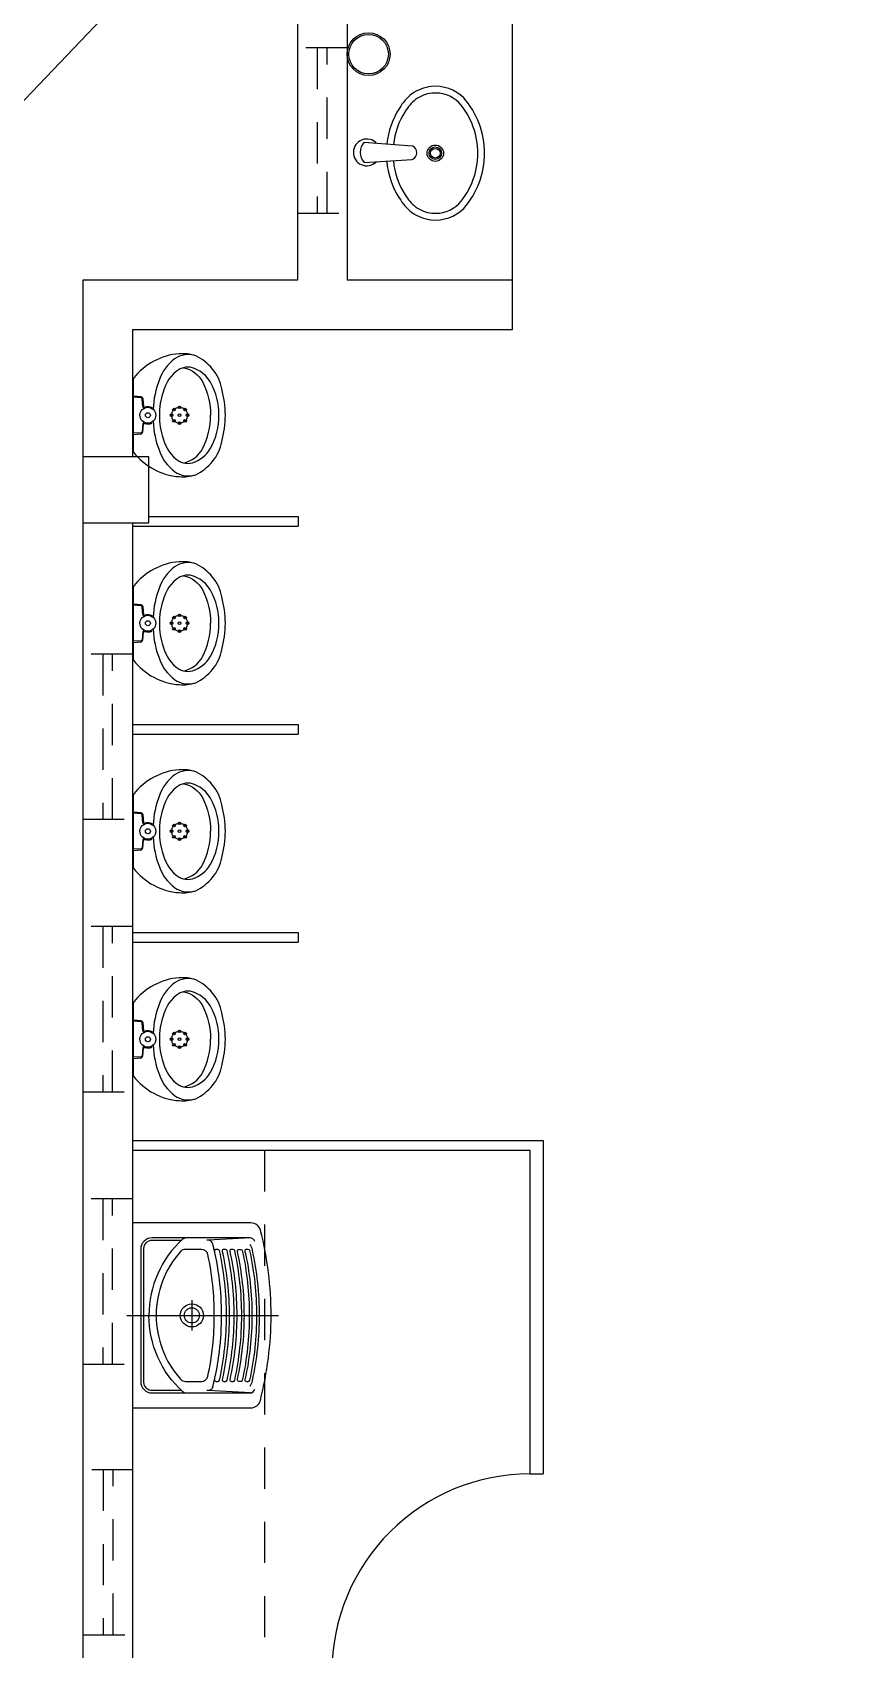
# Model space of a CAD drawing. Header units: millimetres. Extents: x 999 to 1260, y -38 to 225.
# Drawn here: x 1055.634 to 1058.122, y 80.139 to 85.038 of the extents above; entities that cross this region are included whole.
import ezdxf
from ezdxf.enums import TextEntityAlignment as Align

# ---------------------------------------------------------------- set-up
doc = ezdxf.new("R2010")
doc.units = ezdxf.units.MM
doc.linetypes.add('DASHDOT', pattern=[1, 0.5, -0.25, 0, -0.25])
doc.linetypes.add('HIDDEN2', pattern=[0.1875, 0.125, -0.0625])
doc.layers.add('I-ARQ', color=8, linetype='Continuous')
doc.layers.add('I-NORMO_INST', color=4, linetype='Continuous')
doc.styles.add('ROMANS', font='romans', dxfattribs={"oblique": 15})

# ---------------------------------------------------------------- blocks, each defined once
blk = doc.blocks.new('praça')
at = {"layer": 'I-ARQ'}
for p, q in [((1259.4158, 34.9944), (1253.4708, 34.9944)), ((1259.6158, 34.9944), (1259.4158, 34.9944)), ((1259.4158, 34.9944), (1259.4158, 34.7944)), ((1260.1508, 34.9944), (1259.6158, 34.9944)), ((1259.6158, 34.7944), (1259.6158, 34.9944)), ((1260.1508, 34.3444), (1260.1508, 34.9944)), ((1259.4158, 34.8444), (1253.4708, 34.8444)), ((1257.0158, 34.8618), (1257.0158, 34.4015)), ((1257.5158, 34.8444), (1257.5158, 33.6399)), ((1257.5458, 34.8444), (1257.5458, 33.5999)), ((1257.5458, 34.8444), (1257.5458, 34.3426)), ((1258.1458, 34.8444), (1258.1458, 34.3426)), ((1258.1458, 34.8444), (1258.1458, 34.3426)), ((1258.1758, 34.8444), (1258.1758, 34.3426)), ((1258.1758, 34.8444), (1258.1758, 34.3426)), ((1258.7758, 34.8444), (1258.7758, 34.3426)), ((1258.7758, 34.8444), (1258.7758, 34.3426)), ((1258.8058, 34.8444), (1258.8058, 34.3426)), ((1258.8058, 34.8444), (1258.8058, 34.3426)), ((1259.4058, 34.8444), (1259.4058, 34.3426)), ((1259.4058, 34.8444), (1259.4058, 34.3426)), ((1260.0008, 34.8444), (1259.6158, 34.8444)), ((1260.0008, 33.6944), (1260.0008, 34.8444)), ((1259.4158, 34.7944), (1259.6158, 34.7944)), ((1259.4358, 34.7944), (1259.4358, 34.3426)), ((1256.7808, 34.4864), (1256.7878, 34.6153)), ((1257.2508, 34.4864), (1257.2438, 34.6153)), ((1258.1758, 34.3426), (1258.1458, 34.3426)), ((1258.8058, 34.3426), (1258.7758, 34.3426)), ((1259.4358, 34.3426), (1259.4058, 34.3426)), ((1264.0708, 34.3444), (1260.1508, 34.3444)), ((1263.9208, 34.1944), (1260.1508, 34.1944)), ((1260.1508, 33.6944), (1260.1508, 34.1944)), ((1260.5074, 34.1428), (1260.5164, 33.9968)), ((1260.5694, 34.1428), (1260.5581, 33.9968)), ((1260.1508, 33.6944), (1260.0008, 33.6944)), ((1263.9208, 33.6944), (1260.1508, 33.6944)), ((1256.5358, 33.6399), (1257.5158, 33.6399)), ((1256.5358, 33.6399), (1256.5358, 33.5999)), ((1257.5258, 33.5999), (1256.5358, 33.5999)), ((1257.5458, 33.5999), (1256.5358, 33.5999))]:
    blk.add_line(p, q, dxfattribs=at)
at = {"layer": 'I-ARQ', "linetype": 'HIDDEN2'}
for p, q in [((1256.0483, 34.9926), (1256.0483, 34.8426)), ((1256.5483, 34.8426), (1256.5483, 34.9926)), ((1256.8683, 34.9944), (1256.8683, 34.8444)), ((1257.3683, 34.8444), (1257.3683, 34.9944)), ((1257.6933, 34.9944), (1257.6933, 34.8444)), ((1258.1933, 34.8444), (1258.1933, 34.9944)), ((1258.5183, 34.9944), (1258.5183, 34.8444)), ((1259.0183, 34.8444), (1259.0183, 34.9944)), ((1256.5483, 34.9326), (1256.0483, 34.9326)), ((1257.3683, 34.9344), (1256.8683, 34.9344)), ((1258.1933, 34.9344), (1257.6933, 34.9344)), ((1259.0183, 34.9344), (1258.5183, 34.9344)), ((1256.0483, 34.9026), (1256.5483, 34.9026)), ((1256.8683, 34.9044), (1257.3683, 34.9044)), ((1257.6933, 34.9044), (1258.1933, 34.9044)), ((1258.5183, 34.9044), (1259.0183, 34.9044)), ((1257.5158, 34.4444), (1255.8958, 34.4444)), ((1260.3546, 34.3444), (1260.3546, 34.1944)), ((1260.8546, 34.1944), (1260.8546, 34.3444)), ((1260.8546, 34.2844), (1260.3546, 34.2844)), ((1260.3546, 34.2544), (1260.8546, 34.2544))]:
    blk.add_line(p, q, dxfattribs=at)
at = {"layer": 'I-ARQ'}
for points in [[(1256.7358, 34.4859, 0.342862), (1256.7584, 34.4569, 0.062239), (1257.0158, 34.4244, 0.062209), (1257.2732, 34.4563, 0.343429), (1257.2958, 34.4854), (1257.2958, 34.8404, 0.414214), (1257.2918, 34.8444), (1256.7398, 34.8444, 0.414214), (1256.7358, 34.8404), (1256.7358, 34.4859)], [(1257.7936, 34.8401), (1257.7956, 34.8196, 0.358326), (1257.8021, 34.8131), (1257.8251, 34.8106, -0.447938), (1257.8276, 34.8071, 0.216474), (1257.8286, 34.7851)], [(1257.8299, 34.8067, 0.511016), (1257.8261, 34.8126), (1257.8031, 34.8151, -0.298443), (1257.7991, 34.8181), (1257.7976, 34.8426)], [(1257.8743, 34.8067, -0.511016), (1257.8781, 34.8126), (1257.9011, 34.8151, 0.298443), (1257.9051, 34.8181), (1257.9066, 34.8426)], [(1257.9106, 34.8401), (1257.9086, 34.8196, -0.358326), (1257.9021, 34.8131), (1257.8791, 34.8106, 0.447938), (1257.8766, 34.8071, -0.216474), (1257.8756, 34.7851)], [(1258.4236, 34.8401), (1258.4256, 34.8196, 0.358326), (1258.4321, 34.8131), (1258.4551, 34.8106, -0.447938), (1258.4576, 34.8071, 0.216474), (1258.4586, 34.7851)], [(1258.4599, 34.8067, 0.511016), (1258.4561, 34.8126), (1258.4331, 34.8151, -0.298443), (1258.4291, 34.8181), (1258.4276, 34.8426)], [(1258.5043, 34.8067, -0.511016), (1258.5081, 34.8126), (1258.5311, 34.8151, 0.298443), (1258.5351, 34.8181), (1258.5366, 34.8426)], [(1258.5406, 34.8401), (1258.5386, 34.8196, -0.358326), (1258.5321, 34.8131), (1258.5091, 34.8106, 0.447938), (1258.5066, 34.8071, -0.216474), (1258.5056, 34.7851)], [(1259.0536, 34.8401), (1259.0556, 34.8196, 0.358326), (1259.0621, 34.8131), (1259.0851, 34.8106, -0.447938), (1259.0876, 34.8071, 0.216474), (1259.0886, 34.7851)], [(1259.0899, 34.8067, 0.511016), (1259.0861, 34.8126), (1259.0631, 34.8151, -0.298443), (1259.0591, 34.8181), (1259.0576, 34.8426)], [(1259.1343, 34.8067, -0.511016), (1259.1381, 34.8126), (1259.1611, 34.8151, 0.298443), (1259.1651, 34.8181), (1259.1666, 34.8426)], [(1259.1706, 34.8401), (1259.1686, 34.8196, -0.358326), (1259.1621, 34.8131), (1259.1391, 34.8106, 0.447938), (1259.1366, 34.8071, -0.216474), (1259.1356, 34.7851)], [(1259.6836, 34.8401), (1259.6856, 34.8196, 0.358326), (1259.6921, 34.8131), (1259.7151, 34.8106, -0.447938), (1259.7176, 34.8071, 0.216474), (1259.7186, 34.7851)], [(1259.7199, 34.8067, 0.511016), (1259.7161, 34.8126), (1259.6931, 34.8151, -0.298443), (1259.6891, 34.8181), (1259.6876, 34.8426)], [(1259.7643, 34.8067, -0.511016), (1259.7681, 34.8126), (1259.7911, 34.8151, 0.298443), (1259.7951, 34.8181), (1259.7966, 34.8426)], [(1259.8006, 34.8401), (1259.7986, 34.8196, -0.358326), (1259.7921, 34.8131), (1259.7691, 34.8106, 0.447938), (1259.7666, 34.8071, -0.216474), (1259.7656, 34.7851)], [(1257.2508, 34.6831), (1257.2508, 34.7844, 0.414214), (1257.2158, 34.8194), (1257.0158, 34.8194), (1256.8158, 34.8194, 0.414214), (1256.7808, 34.7844), (1256.7808, 34.6831)], [(1256.7851, 34.6923, -0.211535), (1257.0158, 34.7944, -0.216945)], [(1256.7878, 34.6952), (1256.7878, 34.7844, -0.414214), (1256.8128, 34.8094), (1257.0158, 34.8094), (1257.2188, 34.8094, -0.414214), (1257.2438, 34.7844), (1257.2438, 34.6952)], [(1257.2465, 34.6923, 0.211535), (1257.0158, 34.7944, 0.216945)], [(1257.2158, 34.6354), (1257.2158, 34.6835, 0.213041), (1257.2092, 34.6984, 0.18486), (1257.0158, 34.7724, 0.18486), (1256.8225, 34.6984, 0.213041), (1256.8158, 34.6835), (1256.8158, 34.6354)], [(1256.7808, 34.6831), (1256.7808, 34.4886, 0.351315), (1256.7926, 34.4739, 0.351315)], [(1257.2391, 34.4739, 0.351315), (1257.2508, 34.4886), (1257.2508, 34.6831)], [(1257.7081, 34.6901, 0.234308), (1257.7521, 34.6316, 0.122381), (1257.8521, 34.6081)], [(1257.9961, 34.6901, -0.234308), (1257.9521, 34.6316, -0.122381), (1257.8521, 34.6081)], [(1258.3381, 34.6901, 0.234308), (1258.3821, 34.6316, 0.122381), (1258.4821, 34.6081)], [(1258.6261, 34.6901, -0.234308), (1258.5821, 34.6316, -0.122381), (1258.4821, 34.6081)], [(1258.9681, 34.6901, 0.234308), (1259.0121, 34.6316, 0.122381), (1259.1121, 34.6081)], [(1259.2561, 34.6901, -0.234308), (1259.2121, 34.6316, -0.122381), (1259.1121, 34.6081)], [(1259.5981, 34.6901, 0.234308), (1259.6421, 34.6316, 0.122381), (1259.7421, 34.6081)], [(1259.8861, 34.6901, -0.234308), (1259.8421, 34.6316, -0.122381), (1259.7421, 34.6081)], [(1256.8158, 34.6354, 0.353644), (1256.8316, 34.6159, 0.053117), (1257.0158, 34.5964, 0.053117), (1257.2, 34.6159, 0.353644), (1257.2158, 34.6354)], [(1256.7992, 34.6008, -0.344711), (1256.7878, 34.6153), (1256.7878, 34.6191)], [(1256.8219, 34.5955, 0.47929), (1256.8158, 34.5906), (1256.8158, 34.5855, 0.352342), (1256.8198, 34.5806, 0.054267), (1257.0158, 34.5594, 0.054267), (1257.2119, 34.5806, 0.352342), (1257.2158, 34.5855), (1257.2158, 34.5906, 0.47929), (1257.2097, 34.5955)], [(1257.2324, 34.6008, 0.344711), (1257.2438, 34.6153), (1257.2438, 34.6191)], [(1256.801, 34.4878, 0.116463), (1256.818, 34.4808, 0.054267), (1257.0158, 34.4594, 0.054267)], [(1257.0158, 34.4594, 0.054267), (1257.2136, 34.4808, 0.116463), (1257.2306, 34.4878)]]:
    blk.add_lwpolyline(points, format="xyb", dxfattribs=at)
for points in [[(1257.8521, 34.5626, 0.054423), (1257.9321, 34.5736, 0.129975), (1257.9921, 34.6021, 0.115349), (1258.0321, 34.6526, 0.10182), (1258.0381, 34.7026, 0.216856), (1257.9636, 34.8411, 0.186978), (1257.9606, 34.8426), (1257.8521, 34.8426), (1257.7436, 34.8426, 0.186978), (1257.7406, 34.8411, 0.216856), (1257.6661, 34.7026, 0.10182), (1257.6721, 34.6526, 0.115349), (1257.7121, 34.6021, 0.129975), (1257.7721, 34.5736, 0.054423)], [(1258.4821, 34.5626, 0.054423), (1258.5621, 34.5736, 0.129975), (1258.6221, 34.6021, 0.115349), (1258.6621, 34.6526, 0.10182), (1258.6681, 34.7026, 0.216856), (1258.5936, 34.8411, 0.186978), (1258.5906, 34.8426), (1258.4821, 34.8426), (1258.3736, 34.8426, 0.186978), (1258.3706, 34.8411, 0.216856), (1258.2961, 34.7026, 0.10182), (1258.3021, 34.6526, 0.115349), (1258.3421, 34.6021, 0.129975), (1258.4021, 34.5736, 0.054423)], [(1259.1121, 34.5626, 0.054423), (1259.1921, 34.5736, 0.129975), (1259.2521, 34.6021, 0.115349), (1259.2921, 34.6526, 0.10182), (1259.2981, 34.7026, 0.216856), (1259.2236, 34.8411, 0.186978), (1259.2206, 34.8426), (1259.1121, 34.8426), (1259.0036, 34.8426, 0.186978), (1259.0006, 34.8411, 0.216856), (1258.9261, 34.7026, 0.10182), (1258.9321, 34.6526, 0.115349), (1258.9721, 34.6021, 0.129975), (1259.0321, 34.5736, 0.054423)], [(1259.7421, 34.5626, 0.054423), (1259.8221, 34.5736, 0.129975), (1259.8821, 34.6021, 0.115349), (1259.9221, 34.6526, 0.10182), (1259.9281, 34.7026, 0.216856), (1259.8536, 34.8411, 0.186978), (1259.8506, 34.8426), (1259.7421, 34.8426), (1259.6336, 34.8426, 0.186978), (1259.6306, 34.8411, 0.216856), (1259.5561, 34.7026, 0.10182), (1259.5621, 34.6526, 0.115349), (1259.6021, 34.6021, 0.129975), (1259.6621, 34.5736, 0.054423)], [(1257.0158, 34.5514, -0.054577), (1256.8219, 34.5725, 0.47929), (1256.8158, 34.5676), (1256.8158, 34.5625, 0.352342), (1256.8198, 34.5576, 0.054267), (1257.0158, 34.5364, 0.054267), (1257.2119, 34.5576, 0.352342), (1257.2158, 34.5625), (1257.2158, 34.5676, 0.47929), (1257.2097, 34.5725, -0.054577)], [(1257.0158, 34.5284, -0.054577), (1256.8219, 34.5495, 0.47929), (1256.8158, 34.5446), (1256.8158, 34.5395, 0.352342), (1256.8198, 34.5346, 0.054267), (1257.0158, 34.5134, 0.054267), (1257.2119, 34.5346, 0.352342), (1257.2158, 34.5395), (1257.2158, 34.5446, 0.47929), (1257.2097, 34.5495, -0.054577)], [(1257.0158, 34.5054, 0.054577), (1257.2097, 34.5265, -0.47929), (1257.2158, 34.5216), (1257.2158, 34.5165, -0.352342), (1257.2119, 34.5116, -0.054267), (1257.0158, 34.4904, -0.054267), (1256.8198, 34.5116, -0.352342), (1256.8158, 34.5165), (1256.8158, 34.5216, -0.47929), (1256.8219, 34.5265, 0.054577)], [(1257.2097, 34.5035, -0.054577), (1257.0158, 34.4824, -0.054577), (1256.8219, 34.5035, 0.47929), (1256.8158, 34.4986), (1256.8158, 34.4935, 0.352342), (1256.8198, 34.4886, 0.054267), (1257.0158, 34.4674, 0.054267), (1257.2119, 34.4886, 0.352342), (1257.2158, 34.4935), (1257.2158, 34.4986, 0.47929)]]:
    blk.add_lwpolyline(points, format="xyb", close=True, dxfattribs=at)
blk.add_lwpolyline([(1257.0619, 34.6644), (1257.0158, 34.6644), (1256.9697, 34.6644)], dxfattribs=at)
for centre, radius in [((1257.8521, 34.7976), 0.024), ((1257.8521, 34.7976), 0.0075), ((1258.4821, 34.7976), 0.024), ((1258.4821, 34.7976), 0.0075), ((1259.1121, 34.7976), 0.024), ((1259.1121, 34.7976), 0.0075), ((1259.7421, 34.7976), 0.024), ((1259.7421, 34.7976), 0.0075), ((1257.0158, 34.6644), 0.035), ((1257.0158, 34.6644), 0.023), ((1257.8281, 34.7016), 0.004), ((1257.8351, 34.7186), 0.004), ((1257.8351, 34.6846), 0.004), ((1257.8521, 34.7256), 0.004), ((1257.8521, 34.7016), 0.004), ((1257.8521, 34.6776), 0.004), ((1257.8691, 34.7186), 0.004), ((1257.8691, 34.6846), 0.004), ((1257.8761, 34.7016), 0.004), ((1258.4581, 34.7016), 0.004), ((1258.4651, 34.7186), 0.004), ((1258.4651, 34.6846), 0.004), ((1258.4821, 34.7256), 0.004), ((1258.4821, 34.7016), 0.004), ((1258.4821, 34.6776), 0.004), ((1258.4991, 34.7186), 0.004), ((1258.4991, 34.6846), 0.004), ((1258.5061, 34.7016), 0.004), ((1259.0881, 34.7016), 0.004), ((1259.0951, 34.7186), 0.004), ((1259.0951, 34.6846), 0.004), ((1259.1121, 34.7256), 0.004), ((1259.1121, 34.7016), 0.004), ((1259.1121, 34.6776), 0.004), ((1259.1291, 34.7186), 0.004), ((1259.1291, 34.6846), 0.004), ((1259.1361, 34.7016), 0.004), ((1259.7181, 34.7016), 0.004), ((1259.7251, 34.7186), 0.004), ((1259.7251, 34.6846), 0.004), ((1259.7421, 34.7256), 0.004), ((1259.7421, 34.7016), 0.004), ((1259.7421, 34.6776), 0.004), ((1259.7591, 34.7186), 0.004), ((1259.7591, 34.6846), 0.004), ((1259.7661, 34.7016), 0.004), ((1260.5358, 33.9269), 0.0248), ((1260.5358, 33.9269), 0.0188), ((1260.5358, 33.9269), 0.0146)]:
    blk.add_circle(centre, radius, dxfattribs=at)
at = {"layer": 'I-ARQ', "linetype": 'DASHDOT'}
for centre in [(1257.8521, 34.7016), (1258.4821, 34.7016), (1259.1121, 34.7016), (1259.7421, 34.7016)]:
    blk.add_circle(centre, 0.024, dxfattribs=at)
at = {"layer": 'I-ARQ', "linetype": 'Continuous', "ltscale": 2.5}
for radius in [0.065, 0.0599]:
    blk.add_circle((1260.8358, 34.129), radius, dxfattribs=at)
at = {"layer": 'I-ARQ'}
for centre, radius, start, end in [((1257.8453, 34.5061), 0.2758, 92.3143, 111.5339), ((1257.8589, 34.5061), 0.2758, 68.4661, 87.6857), ((1258.4753, 34.5061), 0.2758, 92.3143, 111.5339), ((1258.4889, 34.5061), 0.2758, 68.4661, 87.6857), ((1259.1053, 34.5061), 0.2758, 92.3143, 111.5339), ((1259.1189, 34.5061), 0.2758, 68.4661, 87.6857), ((1259.7353, 34.5061), 0.2758, 92.3143, 111.5339), ((1259.7489, 34.5061), 0.2758, 68.4661, 87.6857), ((1257.7872, 34.6386), 0.1313, 109.1635, 143.5427), ((1257.8092, 34.6404), 0.1145, 103.6891, 147.0714), ((1257.8469, 34.5675), 0.1952, 88.4724, 109.3888), ((1257.8573, 34.5675), 0.1952, 70.6112, 91.5276), ((1257.895, 34.6404), 0.1145, 32.9286, 76.3109), ((1257.917, 34.6386), 0.1313, 36.4573, 70.8365), ((1258.4172, 34.6386), 0.1313, 109.1635, 143.5427), ((1258.4392, 34.6404), 0.1145, 103.6891, 147.0714), ((1258.4769, 34.5675), 0.1952, 88.4724, 109.3888), ((1258.4873, 34.5675), 0.1952, 70.6112, 91.5276), ((1258.525, 34.6404), 0.1145, 32.9286, 76.3109), ((1258.547, 34.6386), 0.1313, 36.4573, 70.8365), ((1259.0472, 34.6386), 0.1313, 109.1635, 143.5427), ((1259.0692, 34.6404), 0.1145, 103.6891, 147.0714), ((1259.1069, 34.5675), 0.1952, 88.4724, 109.3888), ((1259.1173, 34.5675), 0.1952, 70.6112, 91.5276), ((1259.155, 34.6404), 0.1145, 32.9286, 76.3109), ((1259.177, 34.6386), 0.1313, 36.4573, 70.8365), ((1259.6772, 34.6386), 0.1313, 109.1635, 143.5427), ((1259.6992, 34.6404), 0.1145, 103.6891, 147.0714), ((1259.7369, 34.5675), 0.1952, 88.4724, 109.3888), ((1259.7473, 34.5675), 0.1952, 70.6112, 91.5276), ((1259.785, 34.6404), 0.1145, 32.9286, 76.3109), ((1259.807, 34.6386), 0.1313, 36.4573, 70.8365), ((1256.8107, 34.6748), 0.031, 145.615, 164.4749), ((1257.221, 34.6748), 0.031, 15.5251, 34.385), ((1257.7385, 34.6754), 0.0703, 144.1436, 198.97), ((1257.7607, 34.6763), 0.0543, 165.3439, 194.6479), ((1257.7607, 34.6763), 0.0543, 151.102, 165.3439), ((1257.9435, 34.6763), 0.0543, 14.6561, 28.898), ((1257.9435, 34.6763), 0.0543, 345.3521, 14.6561), ((1257.9656, 34.6754), 0.0703, 341.03, 35.8564), ((1258.3685, 34.6754), 0.0703, 144.1436, 198.97), ((1258.3907, 34.6763), 0.0543, 165.3439, 194.6479), ((1258.3907, 34.6763), 0.0543, 151.102, 165.3439), ((1258.5735, 34.6763), 0.0543, 14.6561, 28.898), ((1258.5735, 34.6763), 0.0543, 345.3521, 14.6561), ((1258.5956, 34.6754), 0.0703, 341.03, 35.8564), ((1258.9985, 34.6754), 0.0703, 144.1436, 198.97), ((1259.0207, 34.6763), 0.0543, 165.3439, 194.6479), ((1259.0207, 34.6763), 0.0543, 151.102, 165.3439), ((1259.2035, 34.6763), 0.0543, 14.6561, 28.898), ((1259.2035, 34.6763), 0.0543, 345.3521, 14.6561), ((1259.2256, 34.6754), 0.0703, 341.03, 35.8564), ((1259.6285, 34.6754), 0.0703, 144.1436, 198.97), ((1259.6507, 34.6763), 0.0543, 165.3439, 194.6479), ((1259.6507, 34.6763), 0.0543, 151.102, 165.3439), ((1259.8335, 34.6763), 0.0543, 14.6561, 28.898), ((1259.8335, 34.6763), 0.0543, 345.3521, 14.6561), ((1259.8556, 34.6754), 0.0703, 341.03, 35.8564), ((1257.8047, 34.6948), 0.1018, 198.4266, 238.893), ((1257.8995, 34.6948), 0.1018, 301.107, 341.5734), ((1258.4347, 34.6948), 0.1018, 198.4266, 238.893), ((1258.5295, 34.6948), 0.1018, 301.107, 341.5734), ((1259.0647, 34.6948), 0.1018, 198.4266, 238.893), ((1259.1595, 34.6948), 0.1018, 301.107, 341.5734), ((1259.6947, 34.6948), 0.1018, 198.4266, 238.893), ((1259.7895, 34.6948), 0.1018, 301.107, 341.5734), ((1257.0148, 35.4706), 0.8962, 256.0786, 270.0639), ((1257.0168, 35.4706), 0.8962, 269.9361, 283.9214), ((1257.8486, 34.7813), 0.1988, 240.9353, 270.9922), ((1257.8555, 34.7813), 0.1988, 269.0078, 299.0647), ((1258.4786, 34.7813), 0.1988, 240.9353, 270.9922), ((1258.4855, 34.7813), 0.1988, 269.0078, 299.0647), ((1259.1086, 34.7813), 0.1988, 240.9353, 270.9922), ((1259.1155, 34.7813), 0.1988, 269.0078, 299.0647), ((1259.7386, 34.7813), 0.1988, 240.9353, 270.9922), ((1259.7455, 34.7813), 0.1988, 269.0078, 299.0647), ((1255.9358, 33.6399), 0.6, 360, 90), ((1260.5382, 34.1347), 0.0405, 312.6025, 224.0244), ((1260.5384, 34.1058), 0.0483, 50.0629, 129.9371), ((1260.534, 33.8258), 0.2495, 95.145, 122.7375), ((1260.534, 33.8258), 0.2292, 95.2881, 122.828), ((1260.5376, 33.8258), 0.2292, 57.172, 83.7707), ((1260.5376, 33.8258), 0.2495, 57.2625, 83.9188), ((1260.4622, 33.9239), 0.1292, 144.5232, 173.1767), ((1260.4784, 33.9022), 0.1552, 120.725, 141.4841), ((1260.4784, 33.9022), 0.1349, 120.5755, 141.2533), ((1260.5373, 34.0053), 0.0225, 202.02, 337.98), ((1260.5932, 33.9022), 0.1349, 38.7467, 59.4245), ((1260.5932, 33.9022), 0.1552, 38.5159, 59.275), ((1260.6095, 33.9239), 0.1292, 6.8233, 35.4768), ((1260.4622, 33.9239), 0.1089, 144.8047, 173.0573), ((1260.6095, 33.9239), 0.1089, 6.9427, 35.1953), ((1260.4567, 33.9273), 0.1234, 174.4524, 224.3819), ((1260.4567, 33.9273), 0.103, 174.578, 224.0021), ((1260.615, 33.9273), 0.103, 315.9979, 5.422), ((1260.615, 33.9273), 0.1234, 315.6181, 5.5476), ((1260.5339, 34.0268), 0.2284, 228.5041, 270.4838), ((1260.5378, 34.0268), 0.2284, 269.5162, 311.4959), ((1260.5339, 34.0268), 0.2488, 228.3244, 270.4838), ((1260.5378, 34.0268), 0.2488, 269.5162, 311.6756)]:
    blk.add_arc(centre, radius, start, end, dxfattribs=at)
at = {"layer": 'I-ARQ', "width": 1, "flags": 3}
blk.add_attdef('CODIGO', text='', height=0.024, rotation=360, dxfattribs=at).set_placement((1257.0158, 34.8444), align=Align.MIDDLE)
at = {"layer": 'I-ARQ', "text_generation_flag": 4, "width": 1, "flags": 3}
blk.add_attdef('CODIGO', text='', height=0.024, rotation=360, dxfattribs=at).set_placement((1258.8708, 16.0277), align=Align.MIDDLE)
at = {"layer": 'I-ARQ', "style": 'ROMANS', "width": 1}
blk.add_attdef('0.00', (1278.7034, -45.8668), '', height=0.36, dxfattribs=at)
blk = doc.blocks.new('*U331')
blk.add_line((0.000595, -0.024738), (0, 0))

msp = doc.modelspace()

# ---------------------------------------------------------------- block references
at = {"layer": 'I-ARQ', "rotation": 90}
msp.add_blockref('praça', (1090.7819, -1175.8639), dxfattribs=at)
at = {"layer": 'I-NORMO_INST', "xscale": 200, "yscale": 200, "zscale": 200, "rotation": 315}
msp.add_blockref('*U331', (1058.1221, 87.4693), dxfattribs=at)

doc.saveas('drawing.dxf')
